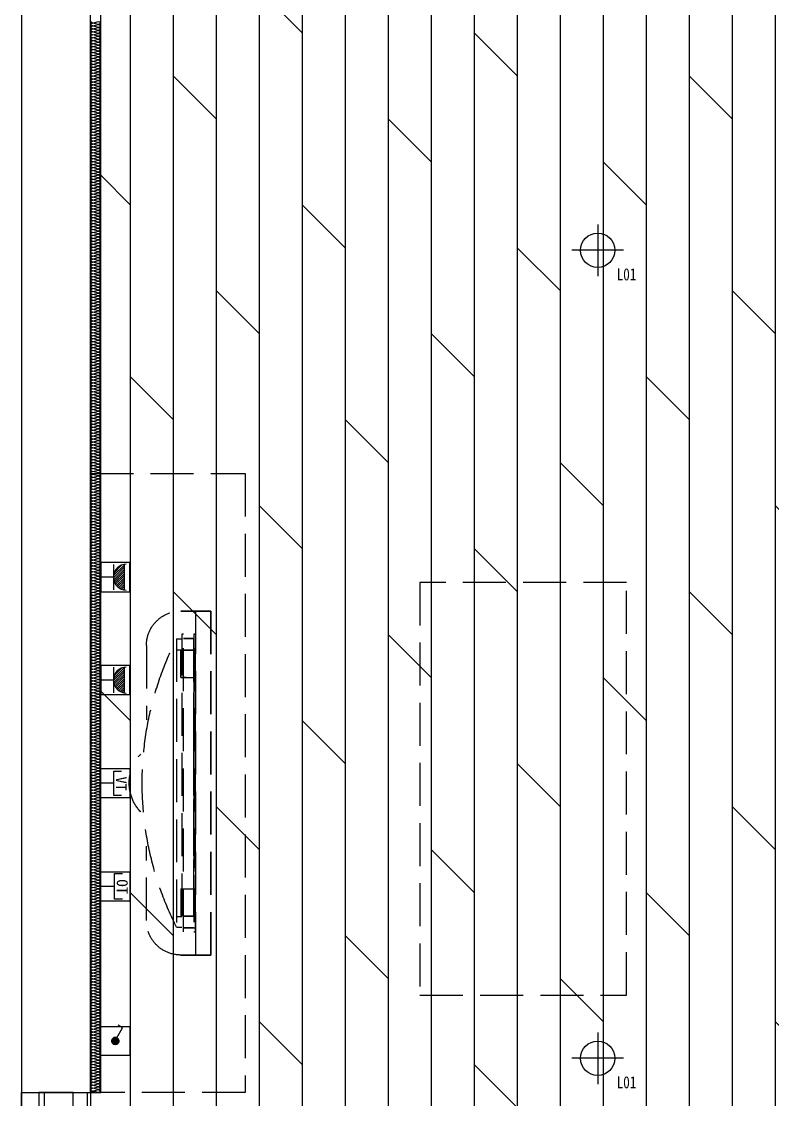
# Model space of a CAD drawing. Header units: millimetres. Extents: x -28014 to 297841, y -81741 to 47579.
# Drawn here: x 93933 to 96116, y -10351 to -7216 of the extents above; entities that cross this region are included whole.
import ezdxf

# ---------------------------------------------------------------- set-up
doc = ezdxf.new("R2010")
doc.units = ezdxf.units.MM
doc.header["$MEASUREMENT"] = 0
doc.linetypes.add('__DASH', pattern=[0.35, 0.25, -0.1])
doc.linetypes.add('DASH', pattern=[0.35, 0.25, -0.1])
for name, color, linetype in [('A-注释-填充', 8, 'Continuous'), ('AR9-墙线', 160, 'Continuous'), ('AR9-梁', 1, 'DASH'), ('EM-开关图标', 14, 'Continuous'), ('EM-弱电图标', 14, 'Continuous'), ('EM-强电图标', 14, 'Continuous'), ('FC-地面造型线', 136, 'Continuous'), ('FC-平面高差线', 144, 'Continuous'), ('FF-活动家具', 51, 'Continuous'), ('FF-门套', 20, 'Continuous'), ('RC-天花灯具', 2, 'Continuous'), ('RC-天花轮廓线', 30, 'Continuous')]:
    doc.layers.add(name, color=color, linetype=linetype)
doc.styles.add('宋体', font='', dxfattribs={"width": 0.8})
doc.styles.get('宋体').set_extended_font_data('SimSun')

# ---------------------------------------------------------------- blocks, each defined once
blk = doc.blocks.new('1800电视柜')
at = {"layer": 'FF-活动家具', "linetype": '__DASH', "ltscale": 500}
for p, q in [((500, -163), (716.6, -163)), ((1300, -163), (1083.4, -163)), ((480.5, -250.7), (1319.5, -250.7)), ((480.5, -250.7), (480.5, -265.7)), ((512.3, -250.7), (512.3, -265.7)), ((1287.7, -250.7), (1287.7, -265.7)), ((1319.5, -250.7), (1319.5, -265.7)), ((592.8, -263), (512.3, -263)), ((1207.2, -263), (1287.7, -263)), ((1400, -306.4), (400, -306.4))]:
    blk.add_line(p, q, dxfattribs=at)
for points in [[(0, 0), (0, -450), (1800, -450), (1800, 0)], [(1332.5, -305.7), (467.5, -305.7), (467.5, -300.7), (1332.5, -300.7)]]:
    blk.add_lwpolyline(points, close=True, dxfattribs=at)
for points in [[(1400, -263), (1400, -350), (400, -350), (400, -263)], [(400, -263), (400, -350), (1400, -350), (1400, -263)]]:
    blk.add_lwpolyline(points, dxfattribs=at)
for centre, radius, start, end in [((900, -234), 121.2, 46.3591, 133.6409), ((900, -1080.6), 929.9, 63.1842, 116.8158), ((500, -263), 100, 90, 180), ((1300, -263), 100, 0, 90)]:
    blk.add_arc(centre, radius, start, end, dxfattribs=at)
for points, invisible_edges in [([(400, -344.2, -63), (400, -279, -73), (400, -306.4, -79.5), (400, -344.2, -63)], 13), ([(400, -279, 2.6), (400, -347, -21.2), (400, -306.4, 9.2), (400, -279, 2.6)], 11), ([(592.8, -263, -70.4), (592.8, -279, 2.6), (592.8, -263), (592.8, -263, -70.4)], 9), ([(592.8, -279, -73), (592.8, -279, 2.6), (592.8, -263, -70.4), (592.8, -279, -73)], 11), ([(592.8, -344.2, -63), (592.8, -279, -73), (592.8, -306.4, -79.5), (592.8, -344.2, -63)], 13), ([(1207.2, -344.2, -63), (1207.2, -263), (1207.2, -306.4, -79.5), (1207.2, -344.2, -63)], 13), ([(400, -306.4, 9.2), (400, -344.2, -7.4), (400, -333, 18.3), (400, -306.4, 9.2)], 11), ([(400, -344.2, -63), (400, -306.4, -79.5), (400, -333, -88.7), (400, -344.2, -63)], 13), ([(552.5, -300.7, 151.3), (467.5, -300.7, 611.3), (552.5, -300.7, 561.3), (552.5, -300.7, 151.3)], 11), ([(552.5, -300.7, 561.3), (750.6, -300.7, 611.3), (780.1, -300.7, 561.3), (552.5, -300.7, 561.3)], 9), ([(1051.3, -300.7, 101.3), (552.5, -300.7, 151.3), (1021.8, -300.7, 151.3), (1051.3, -300.7, 101.3)], 9), ([(750.6, -300.7, 611.3), (1247.5, -300.7, 561.3), (780.1, -300.7, 561.3), (750.6, -300.7, 611.3)], 9), ([(1247.5, -300.7, 151.3), (1051.3, -300.7, 101.3), (1021.8, -300.7, 151.3), (1247.5, -300.7, 151.3)], 9), ([(1247.5, -300.7, 561.3), (1332.5, -300.7, 611.3), (1247.5, -300.7, 151.3), (1247.5, -300.7, 561.3)], 11), ([(400, -333.4, -88), (400, -334.7, -89.7), (400, -333, -88.7), (400, -333.4, -88)], 9), ([(400, -334.7, 19.4), (400, -333.5, 17.5), (400, -333, 18.3), (400, -334.7, 19.4)], 9), ([(400, -333, 18.3), (400, -344.2, -7.4), (400, -339.4, 5.9), (400, -333, 18.3)], 9), ([(400, -344.2, -63), (400, -333, -88.7), (400, -339.4, -76.3), (400, -344.2, -63)], 9), ([(400, -333.9, -87.2), (400, -335.6, -88.2), (400, -333.4, -88), (400, -333.9, -87.2)], 11), ([(400, -335.6, 17.8), (400, -333.9, 16.8), (400, -333.5, 17.5), (400, -335.6, 17.8)], 13), ([(400, -336.1, 17), (400, -333.9, 16.8), (400, -335.6, 17.8), (400, -336.1, 17)], 11), ([(400, -336.1, 17), (400, -334.4, 16), (400, -333.9, 16.8), (400, -336.1, 17)], 13), ([(400, -334.3, -86.5), (400, -335.6, -88.2), (400, -333.9, -87.2), (400, -334.3, -86.5)], 11), ([(400, -334.3, -86.5), (400, -336.1, -87.4), (400, -335.6, -88.2), (400, -334.3, -86.5)], 13), ([(400, -334.7, -85.7), (400, -336.1, -87.4), (400, -334.3, -86.5), (400, -334.7, -85.7)], 11), ([(400, -336.1, 17), (400, -334.8, 15.2), (400, -334.4, 16), (400, -336.1, 17)], 13), ([(400, -335.6, 17.8), (400, -334.7, 19.4), (400, -335.2, 18.6), (400, -335.6, 17.8)], 9), ([(400, -334.7, -89.7), (400, -335.6, -88.2), (400, -335.2, -89), (400, -334.7, -89.7)], 9), ([(400, -335.1, -85), (400, -337, -85.8), (400, -334.7, -85.7), (400, -335.1, -85)], 11), ([(400, -337, 15.5), (400, -335.3, 14.4), (400, -334.8, 15.2), (400, -337, 15.5)], 13), ([(400, -335.6, -84.2), (400, -337, -85.8), (400, -335.1, -85), (400, -335.6, -84.2)], 11), ([(400, -337.4, 14.7), (400, -335.3, 14.4), (400, -337, 15.5), (400, -337.4, 14.7)], 11), ([(400, -337.4, 14.7), (400, -335.7, 13.6), (400, -335.3, 14.4), (400, -337.4, 14.7)], 13), ([(400, -336, -83.5), (400, -337.8, -84.3), (400, -335.6, -84.2), (400, -336, -83.5)], 11), ([(400, -337.4, 14.7), (400, -336.1, 12.8), (400, -335.7, 13.6), (400, -337.4, 14.7)], 13), ([(400, -336.4, -82.7), (400, -337.8, -84.3), (400, -336, -83.5), (400, -336.4, -82.7)], 11), ([(400, -336.1, -87.4), (400, -337, -85.8), (400, -336.5, -86.6), (400, -336.1, -87.4)], 9), ([(400, -337, 15.5), (400, -336.1, 17), (400, -336.5, 16.3), (400, -337, 15.5)], 9), ([(400, -338.2, 13.1), (400, -336.5, 12), (400, -336.1, 12.8), (400, -338.2, 13.1)], 13), ([(400, -336.4, -82.7), (400, -338.2, -83.5), (400, -337.8, -84.3), (400, -336.4, -82.7)], 13), ([(400, -336.7, -82), (400, -338.2, -83.5), (400, -336.4, -82.7), (400, -336.7, -82)], 11), ([(400, -338.2, 13.1), (400, -337, 11.2), (400, -336.5, 12), (400, -338.2, 13.1)], 13), ([(400, -337.1, -81.2), (400, -339, -81.9), (400, -336.7, -82), (400, -337.1, -81.2)], 11), ([(400, -337, -85.8), (400, -337.8, -84.3), (400, -337.4, -85.1), (400, -337, -85.8)], 9), ([(400, -339, 11.5), (400, -337.4, 10.4), (400, -337, 11.2), (400, -339, 11.5)], 13), ([(400, -337.5, -80.4), (400, -339, -81.9), (400, -337.1, -81.2), (400, -337.5, -80.4)], 11), ([(400, -338.2, 13.1), (400, -337.4, 14.7), (400, -337.8, 13.9), (400, -338.2, 13.1)], 9), ([(400, -339, 11.5), (400, -337.8, 9.6), (400, -337.4, 10.4), (400, -339, 11.5)], 13), ([(400, -337.9, -79.7), (400, -339.8, -80.3), (400, -337.5, -80.4), (400, -337.9, -79.7)], 11), ([(400, -339.8, 9.9), (400, -338.1, 8.8), (400, -337.8, 9.6), (400, -339.8, 9.9)], 13), ([(400, -338.2, -78.9), (400, -339.8, -80.3), (400, -337.9, -79.7), (400, -338.2, -78.9)], 11), ([(400, -339.8, 9.9), (400, -338.5, 7.9), (400, -338.1, 8.8), (400, -339.8, 9.9)], 13), ([(400, -339, 11.5), (400, -338.2, 13.1), (400, -338.6, 12.3), (400, -339, 11.5)], 9), ([(400, -338.2, -83.5), (400, -339, -81.9), (400, -338.6, -82.7), (400, -338.2, -83.5)], 9), ([(400, -338.6, -78.1), (400, -340.6, -78.6), (400, -338.2, -78.9), (400, -338.6, -78.1)], 11), ([(400, -340.6, 8.3), (400, -338.9, 7.1), (400, -338.5, 7.9), (400, -340.6, 8.3)], 13), ([(400, -339, -77.4), (400, -340.6, -78.6), (400, -338.6, -78.1), (400, -339, -77.4)], 11), ([(400, -340.9, 7.5), (400, -338.9, 7.1), (400, -340.6, 8.3), (400, -340.9, 7.5)], 11), ([(400, -340.9, 7.5), (400, -339.3, 6.3), (400, -338.9, 7.1), (400, -340.9, 7.5)], 13), ([(400, -339, -81.9), (400, -339.8, -80.3), (400, -339.4, -81.1), (400, -339, -81.9)], 9), ([(400, -339.8, 9.9), (400, -339, 11.5), (400, -339.4, 10.7), (400, -339.8, 9.9)], 9), ([(400, -339, -77.4), (400, -340.9, -77.8), (400, -340.6, -78.6), (400, -339, -77.4)], 13), ([(400, -339.3, -76.6), (400, -340.9, -77.8), (400, -339, -77.4), (400, -339.3, -76.6)], 11), ([(400, -340.9, 7.5), (400, -339.6, 5.5), (400, -339.3, 6.3), (400, -340.9, 7.5)], 13), ([(400, -339.6, -75.8), (400, -341.7, -76.2), (400, -339.3, -76.6), (400, -339.6, -75.8)], 11), ([(400, -341.7, 5.8), (400, -340, 4.6), (400, -339.6, 5.5), (400, -341.7, 5.8)], 13), ([(400, -340, -75), (400, -341.7, -76.2), (400, -339.6, -75.8), (400, -340, -75)], 11), ([(400, -340.6, 8.3), (400, -339.8, 9.9), (400, -340.2, 9.1), (400, -340.6, 8.3)], 9), ([(400, -339.8, -80.3), (400, -340.6, -78.6), (400, -340.2, -79.5), (400, -339.8, -80.3)], 9), ([(400, -342, 5), (400, -340, 4.6), (400, -341.7, 5.8), (400, -342, 5)], 11), ([(400, -342, 5), (400, -340.3, 3.8), (400, -340, 4.6), (400, -342, 5)], 13), ([(400, -340.3, -74.2), (400, -341.7, -76.2), (400, -340, -75), (400, -340.3, -74.2)], 11), ([(400, -340.6, -73.4), (400, -342.3, -74.5), (400, -340.3, -74.2), (400, -340.6, -73.4)], 11), ([(400, -342.7, 3.3), (400, -340.7, 3), (400, -340.3, 3.8), (400, -342.7, 3.3)], 13), ([(400, -340.9, -72.6), (400, -342.3, -74.5), (400, -340.6, -73.4), (400, -340.9, -72.6)], 11), ([(400, -342.7, 3.3), (400, -341, 2.1), (400, -340.7, 3), (400, -342.7, 3.3)], 13), ([(400, -341.7, 5.8), (400, -340.9, 7.5), (400, -341.3, 6.6), (400, -341.7, 5.8)], 9), ([(400, -340.9, -77.8), (400, -341.7, -76.2), (400, -341.3, -77), (400, -340.9, -77.8)], 9), ([(400, -341.2, -71.8), (400, -343, -72.9), (400, -340.9, -72.6), (400, -341.2, -71.8)], 11), ([(400, -343.3, 1.7), (400, -341.3, 1.3), (400, -341, 2.1), (400, -343.3, 1.7)], 13), ([(400, -341.6, -71), (400, -343, -72.9), (400, -341.2, -71.8), (400, -341.6, -71)], 11), ([(400, -343.3, 1.7), (400, -341.6, 0.4), (400, -341.3, 1.3), (400, -343.3, 1.7)], 13), ([(400, -341.8, -70.2), (400, -343.6, -71.2), (400, -341.6, -71), (400, -341.8, -70.2)], 11), ([(400, -343.9, 0), (400, -342, -0.4), (400, -341.6, 0.4), (400, -343.9, 0)], 13), ([(400, -341.7, -76.2), (400, -342.3, -74.5), (400, -342, -75.4), (400, -341.7, -76.2)], 9), ([(400, -341.8, -70.2), (400, -343.9, -70.3), (400, -343.6, -71.2), (400, -341.8, -70.2)], 13), ([(400, -342.1, -69.4), (400, -343.9, -70.3), (400, -341.8, -70.2), (400, -342.1, -69.4)], 11), ([(400, -342.7, 3.3), (400, -342, 5), (400, -342.3, 4.2), (400, -342.7, 3.3)], 9), ([(400, -343.9, 0), (400, -342.3, -1.3), (400, -342, -0.4), (400, -343.9, 0)], 13), ([(400, -342.4, -68.6), (400, -343.9, -70.3), (400, -342.1, -69.4), (400, -342.4, -68.6)], 11), ([(400, -342.3, -74.5), (400, -343, -72.9), (400, -342.7, -73.7), (400, -342.3, -74.5)], 9), ([(400, -344.5, -1.7), (400, -342.5, -2.1), (400, -342.3, -1.3), (400, -344.5, -1.7)], 13), ([(400, -342.7, -67.8), (400, -344.5, -68.6), (400, -342.4, -68.6), (400, -342.7, -67.8)], 11), ([(400, -344.5, -1.7), (400, -342.8, -3), (400, -342.5, -2.1), (400, -344.5, -1.7)], 13), ([(400, -343.3, 1.7), (400, -342.7, 3.3), (400, -343, 2.5), (400, -343.3, 1.7)], 9), ([(400, -342.7, -67.8), (400, -344.8, -67.8), (400, -344.5, -68.6), (400, -342.7, -67.8)], 13), ([(400, -343, -67), (400, -344.8, -67.8), (400, -342.7, -67.8), (400, -343, -67)], 11), ([(400, -344.8, -2.6), (400, -342.8, -3), (400, -344.5, -1.7), (400, -344.8, -2.6)], 11), ([(400, -344.8, -2.6), (400, -343.1, -3.8), (400, -342.8, -3), (400, -344.8, -2.6)], 13), ([(400, -343, -72.9), (400, -343.6, -71.2), (400, -343.3, -72), (400, -343, -72.9)], 9), ([(400, -343.2, -66.2), (400, -344.8, -67.8), (400, -343, -67), (400, -343.2, -66.2)], 11), ([(400, -345.3, -4.3), (400, -343.4, -4.7), (400, -343.1, -3.8), (400, -345.3, -4.3)], 13), ([(400, -343.5, -65.4), (400, -345.3, -66.1), (400, -343.2, -66.2), (400, -343.5, -65.4)], 11), ([(400, -343.9, 0), (400, -343.3, 1.7), (400, -343.6, 0.8), (400, -343.9, 0)], 9), ([(400, -345.3, -4.3), (400, -343.6, -5.6), (400, -343.4, -4.7), (400, -345.3, -4.3)], 13), ([(400, -343.7, -64.6), (400, -345.3, -66.1), (400, -343.5, -65.4), (400, -343.7, -64.6)], 11), ([(400, -345.6, -5.1), (400, -343.9, -6.4), (400, -343.6, -5.6), (400, -345.6, -5.1)], 13), ([(400, -344, -63.7), (400, -345.9, -64.4), (400, -343.7, -64.6), (400, -344, -63.7)], 11), ([(400, -344.5, -1.7), (400, -343.9, 0), (400, -344.2, -0.9), (400, -344.5, -1.7)], 9), ([(400, -343.9, -70.3), (400, -344.5, -68.6), (400, -344.2, -69.5), (400, -343.9, -70.3)], 9), ([(400, -346.1, -6.9), (400, -344.2, -7.3), (400, -343.9, -6.4), (400, -346.1, -6.9)], 13), ([(400, -344.2, -62.9), (400, -345.9, -64.4), (400, -344, -63.7), (400, -344.2, -62.9)], 11), ([(400, -344.4, -62.1), (400, -346.3, -62.6), (400, -344.2, -62.9), (400, -344.4, -62.1)], 11), ([(400, -346.1, -6.9), (400, -344.4, -8.2), (400, -344.2, -7.3), (400, -346.1, -6.9)], 13), ([(400, -344.6, -61.3), (400, -346.3, -62.6), (400, -344.4, -62.1), (400, -344.6, -61.3)], 11), ([(400, -346.6, -8.6), (400, -344.6, -9.1), (400, -344.4, -8.2), (400, -346.6, -8.6)], 13), ([(400, -344.8, -60.4), (400, -346.8, -60.9), (400, -344.6, -61.3), (400, -344.8, -60.4)], 11), ([(400, -346.6, -8.6), (400, -344.9, -9.9), (400, -344.6, -9.1), (400, -346.6, -8.6)], 13), ([(400, -345.1, -59.6), (400, -346.8, -60.9), (400, -344.8, -60.4), (400, -345.1, -59.6)], 11), ([(400, -346.8, -9.5), (400, -345.1, -10.8), (400, -344.9, -9.9), (400, -346.8, -9.5)], 13)]:
    blk.add_3dface(points, dxfattribs=dict(at, invisible_edges=invisible_edges))
for points in [[(467.5, -270.7, 57.3), (467.5, -265.7, 57.3), (1332.5, -265.7, 57.3), (1332.5, -270.7, 57.3)], [(479.5, -300.7, 117.3), (479.5, -270.7, 117.3), (479.5, -270.7, 595.3), (479.5, -300.7, 595.3)], [(513.3, -300.7, 117.3), (513.3, -270.7, 117.3), (513.3, -270.7, 595.3), (513.3, -300.7, 595.3)], [(1286.7, -300.7, 117.3), (1286.7, -270.7, 117.3), (1286.7, -270.7, 595.3), (1286.7, -300.7, 595.3)], [(1320.5, -300.7, 117.3), (1320.5, -270.7, 117.3), (1320.5, -270.7, 595.3), (1320.5, -300.7, 595.3)], [(479.5, -300.7, 117.3), (1320.5, -300.7, 117.3), (1320.5, -300.7, 595.3), (479.5, -300.7, 595.3)]]:
    blk.add_3dface(points, dxfattribs=at)
blk = doc.blocks.new('1200长茶几')
at = {"layer": 'FF-活动家具', "linetype": '__DASH', "ltscale": 500}
blk.add_lwpolyline([(0, -600), (1200, -600), (1200, 0), (0, 0)], close=True, dxfattribs=at)
blk = doc.blocks.new('$LinePat$岩棉板')
at = {"color": 0}
for p, q in [((0, -17), (12, -67)), ((12, -67), (24, -17))]:
    blk.add_line(p, q, dxfattribs=at)
for centre, start, end in [((12, -17), 0, 180), ((0, -67), 270, 0), ((24, -67), 180, 270)]:
    blk.add_arc(centre, 12, start, end, dxfattribs=at)
at = {"layer": 'Defpoints'}
blk.add_point((0, 0.1), dxfattribs=at)
at = {"layer": 'Defpoints', "color": 0}
blk.add_point((24, -84), dxfattribs=at)
blk = doc.blocks.new('筒灯')
for p, q in [((765296.6, -18420.1), (765296.6, -18270.3)), ((765221.7, -18345.2), (765371.5, -18345.2))]:
    blk.add_line(p, q)
blk.add_circle((765296.6, -18345.2), 49.9)
blk = doc.blocks.new('*U446')
blk.add_blockref('筒灯', (9582.4, 554.7))
at = {"insert": (774824, -17738.1), "char_height": 35, "attachment_point": 1, "rotation": 180, "style": '宋体'}
blk.add_mtext_dynamic_manual_height_columns('L01', width=116.714, gutter_width=1, heights=[0], dxfattribs=at)
blk = doc.blocks.new('单开--平面')
at = {"linetype": 'Continuous'}
h = blk.add_hatch(color=0, dxfattribs=at)
edge = h.paths.add_edge_path()
edge.add_ellipse((132721, 52831), major_axis=(-33.7, 9.6), ratio=1, start_angle=0, end_angle=360, ccw=False)
at = {"color": 0, "linetype": 'Continuous'}
for p, q in [((132651, 52958), (132695, 52983)), ((132705, 52862), (132651, 52958))]:
    blk.add_line(p, q, dxfattribs=at)
at = {"color": 0, "linetype": 'Continuous', "extrusion": (0, 0, -1)}
blk.add_ellipse((132721, 52831), major_axis=(-33.7, 9.6), ratio=1, start_param=1.568207, end_param=7.851392, dxfattribs=at)
blk = doc.blocks.new('*U65')
at = {"elevation": 0}
blk.add_lwpolyline([(133190.8, 53112), (133275.8, 53112), (133275.8, 53197), (133190.8, 53197)], close=True, dxfattribs=at)
blk.add_circle((133233.3, 53154.5), 10.5)
at = {"xscale": 0.3, "yscale": 0.3, "zscale": 0.3}
blk.add_blockref('单开--平面', (93416.9, 37305.1), dxfattribs=at)
blk = doc.blocks.new('五孔插座')
at = {"linetype": 'ByBlock'}
for p, q in [((702044.2, -7681.4), (702193.9, -7681.4)), ((702047.5, -7693.4), (702092.7, -7738.6)), ((702048.1, -7681.4), (702109.4, -7742.7)), ((702060.7, -7681.4), (702122.6, -7743.2)), ((702073.4, -7681.4), (702133.8, -7741.8)), ((702086, -7681.4), (702143.8, -7739.1)), ((702098.6, -7681.4), (702152.7, -7735.4)), ((702111.2, -7681.4), (702160.7, -7730.9)), ((702123.9, -7681.4), (702168, -7725.5)), ((702136.5, -7681.4), (702174.5, -7719.3)), ((702149.1, -7681.4), (702180.2, -7712.5)), ((702161.8, -7681.4), (702185.2, -7704.8)), ((702174.4, -7681.4), (702189.4, -7696.4)), ((702187, -7681.4), (702192.6, -7687)), ((702044.2, -7743.3), (702193.9, -7743.3)), ((702119, -7743.3), (702119, -7818.3))]:
    blk.add_line(p, q, dxfattribs=at)
blk.add_arc((702119, -7667.1), 76.2, 180.89166, 359.10834, dxfattribs=at)
blk = doc.blocks.new('*U78')
blk.add_lwpolyline([(701741.3, -9390.9), (701826.3, -9390.9), (701826.3, -9305.9), (701741.3, -9305.9)], close=True)
at = {"xscale": 0.496079054735609, "yscale": 0.496079054735609, "zscale": 0.496079054735609}
blk.add_blockref('五孔插座', (353477.3, -5512.4), dxfattribs=at)
blk = doc.blocks.new('*U79')
blk.add_line((707547.7, -8264.1, 0), (707547.7, -8302.1))
blk.add_lwpolyline([(707505.2, -8302.1), (707590.2, -8302.1), (707590.2, -8217.1), (707505.2, -8217.1)], close=True)
blk.add_lwpolyline([(707512.3, -8241.3), (707512.3, -8264.1), (707583.2, -8264.1), (707583.2, -8241.3)])
at = {"linetype": 'ByBlock', "style": '宋体'}
blk.add_text('TV', height=30.41, dxfattribs=at).set_placement((707525.6, -8257.3))
blk = doc.blocks.new('*U80')
for p, q in [((707510.7, -8238.6), (707510.7, -8262.4)), ((707584.8, -8262.4), (707584.8, -8238.6)), ((707510.7, -8262.4), (707584.8, -8262.4)), ((707547.7, -8262.4, 0), (707547.7, -8302.1))]:
    blk.add_line(p, q)
blk.add_lwpolyline([(707505.2, -8302.1), (707590.2, -8302.1), (707590.2, -8217.1), (707505.2, -8217.1)], close=True)
at = {"linetype": 'ByBlock', "style": '宋体'}
blk.add_text('TO', height=31.77, dxfattribs=at).set_placement((707525, -8255.3))
blk = doc.blocks.new('rara')
at = {"layer": 'AR9-梁', "ltscale": 500}
for p, q in [((10300, -4800), (10300, -7600)), ((10500, -4800), (10500, -7600))]:
    blk.add_line(p, q, dxfattribs=at)

msp = doc.modelspace()

# ---------------------------------------------------------------- hatches: boundary and pattern name
at = {"layer": 'FC-地面造型线'}
h = msp.add_hatch(dxfattribs=at)
h.set_pattern_fill('DOLMIT', color=250, scale=500, angle=90)
h.paths.add_polyline_path([(93933.221, -11430.639), (93983.221, -11430.639), (93983.221, -11380.639), (94043.221, -11380.639), (94043.221, -11390.639), (94083.221, -11390.639), (94083.221, -11430.639), (94163.221, -11430.639), (94163.274, -11630.639), (95683.221, -11630.639), (95683.221, -11930.639), (96583.221, -11930.639), (96583.221, -11630.639), (97083.221, -11630.639), (97083.221, -8630.639), (97333.221, -8630.639), (97333.221, -8830.639), (97283.221, -8830.639), (97283.221, -12230.639), (100083.222, -12230.639), (100083.222, -8830.639), (98233.221, -8830.639), (98233.221, -8630.639), (98283.221, -8630.639), (98283.221, -8530.639), (98393.221, -8530.639), (98393.221, -7755.639), (98283.221, -7757.639), (98283.221, -7130.639), (97283.221, -7130.639), (97283.221, -7730.639), (97183.221, -7730.639), (97183.221, -7130.639), (96783.221, -7130.639), (96783.221, -7030.639), (98533.22, -7004.835), (98533.221, -4230.639), (95833.221, -4230.639), (95833.221, -7030.639), (95883.221, -7030.639), (95883.221, -7130.639), (94996.221, -7130.639), (94996.221, -7070.639), (95008.221, -7070.639), (95008.221, -7020.639), (94258.221, -7020.639), (94258.221, -7070.639), (94270.221, -7070.639), (94270.221, -7130.639), (94163.221, -7130.639), (94163.221, -10330.639), (93933.221, -10330.639)])

# ---------------------------------------------------------------- linework, layer by layer
at = {"layer": 'AR9-墙线'}
for p, q in [((93933.221, -7030.639), (93933.221, -10330.639)), ((94133.221, -10330.639), (94133.221, -7130.639)), ((93933.221, -10330.639), (94133.221, -10330.639))]:
    msp.add_line(p, q, dxfattribs=at)
msp.add_lwpolyline([(94133.221, -10330.639), (94163.221, -10330.639), (94163.221, -7130.639)], dxfattribs=at)
at = {"layer": 'FC-平面高差线', "color": 144}
msp.add_line((93933.221, -10330.639), (93933.221, -11430.639), dxfattribs=at)
at = {"layer": 'FF-门套'}
msp.add_lwpolyline([(94083.221, -10370.639), (94083.221, -10330.639), (93983.221, -10330.639), (93983.221, -10380.639), (94043.221, -10380.639), (94043.221, -10370.639)], close=True, dxfattribs=at)
at = {"layer": 'RC-天花轮廓线'}
for p, q in [((93933.221, -11430.639), (93933.221, -10330.639)), ((94133.221, -10330.639), (94133.221, -11430.639))]:
    msp.add_line(p, q, dxfattribs=at)

# ---------------------------------------------------------------- block references
at = {"layer": 'A-注释-填充', "xscale": -0.3574619920922241, "yscale": 0.3565137037395431, "zscale": 0.3565137037395431, "rotation": 269.9999999999114}
for p in [(94163.221, -7225.009), (94163.221, -7233.588), (94163.221, -7242.167), (94163.221, -7250.746), (94163.221, -7259.325), (94163.221, -7267.905), (94163.221, -7276.484), (94163.221, -7285.063), (94163.221, -7293.642), (94163.221, -7302.221), (94163.221, -7310.8), (94163.221, -7319.379), (94163.221, -7327.958), (94163.221, -7336.537), (94163.221, -7345.116), (94163.221, -7353.695), (94163.221, -7362.275), (94163.221, -7370.854), (94163.221, -7379.433), (94163.221, -7388.012), (94163.221, -7396.591), (94163.221, -7405.17), (94163.221, -7413.749), (94163.221, -7422.328), (94163.221, -7430.907), (94163.221, -7439.486), (94163.221, -7448.065), (94163.221, -7456.644), (94163.221, -7465.224), (94163.221, -7473.803), (94163.221, -7482.382), (94163.221, -7490.961), (94163.221, -7499.54), (94163.221, -7508.119), (94163.221, -7516.698), (94163.221, -7525.277), (94163.221, -7533.856), (94163.221, -7542.435), (94163.221, -7551.014), (94163.221, -7559.594), (94163.221, -7568.173), (94163.221, -7576.752), (94163.221, -7585.331), (94163.221, -7593.91), (94163.221, -7602.489), (94163.221, -7611.068), (94163.221, -7619.647), (94163.221, -7628.226), (94163.221, -7636.805), (94163.221, -7645.384), (94163.221, -7653.963), (94163.221, -7662.543), (94163.221, -7671.122), (94163.221, -7679.701), (94163.221, -7688.28), (94163.221, -7696.859), (94163.221, -7705.438), (94163.221, -7714.017), (94163.221, -7722.596), (94163.221, -7731.175), (94163.221, -7739.754), (94163.221, -7748.333), (94163.221, -7756.913), (94163.221, -7765.492), (94163.221, -7774.071), (94163.221, -7782.65), (94163.221, -7791.229), (94163.221, -7799.808), (94163.221, -7808.387), (94163.221, -7816.966), (94163.221, -7825.545), (94163.221, -7834.124), (94163.221, -7842.703), (94163.221, -7851.283), (94163.221, -7859.862), (94163.221, -7868.441), (94163.221, -7877.02), (94163.221, -7885.599), (94163.221, -7894.178), (94163.221, -7902.757), (94163.221, -7911.336), (94163.221, -7919.915), (94163.221, -7928.494), (94163.221, -7937.073), (94163.221, -7945.652), (94163.221, -7954.232), (94163.221, -7962.811), (94163.221, -7971.39), (94163.221, -7979.969), (94163.221, -7988.548), (94163.221, -7997.127), (94163.221, -8005.706), (94163.221, -8014.285), (94163.221, -8022.864), (94163.221, -8031.443), (94163.221, -8040.022), (94163.221, -8048.602), (94163.221, -8057.181), (94163.221, -8065.76), (94163.221, -8074.339), (94163.221, -8082.918), (94163.221, -8091.497), (94163.221, -8100.076), (94163.221, -8108.655), (94163.221, -8117.234), (94163.221, -8125.813), (94163.221, -8134.392), (94163.221, -8142.971), (94163.221, -8151.551), (94163.221, -8160.13), (94163.221, -8168.709), (94163.221, -8177.288), (94163.221, -8185.867), (94163.221, -8194.446), (94163.221, -8203.025), (94163.221, -8211.604), (94163.221, -8220.183), (94163.221, -8228.762), (94163.221, -8237.341), (94163.221, -8245.921), (94163.221, -8254.5), (94163.221, -8263.079), (94163.221, -8271.658), (94163.221, -8280.237), (94163.221, -8288.816), (94163.221, -8297.395), (94163.221, -8305.974), (94163.221, -8314.553), (94163.221, -8323.132), (94163.221, -8331.711), (94163.221, -8340.291), (94163.221, -8348.87), (94163.221, -8357.449), (94163.221, -8366.028), (94163.221, -8374.607), (94163.221, -8383.186), (94163.221, -8391.765), (94163.221, -8400.344), (94163.221, -8408.923), (94163.221, -8417.502), (94163.221, -8426.081), (94163.221, -8434.66), (94163.221, -8443.24), (94163.221, -8451.819), (94163.221, -8460.398), (94163.221, -8468.977), (94163.221, -8477.556), (94163.221, -8486.135), (94163.221, -8494.714), (94163.221, -8503.293), (94163.221, -8511.872), (94163.221, -8520.451), (94163.221, -8529.03), (94163.221, -8537.61), (94163.221, -8546.189), (94163.221, -8554.768), (94163.221, -8563.347), (94163.221, -8571.926), (94163.221, -8580.505), (94163.221, -8589.084), (94163.221, -8597.663), (94163.221, -8606.242), (94163.221, -8614.821), (94163.221, -8623.4), (94163.221, -8631.98), (94163.221, -8640.559), (94163.221, -8649.138), (94163.221, -8657.717), (94163.221, -8666.296), (94163.221, -8674.875), (94163.221, -8683.454), (94163.221, -8692.033), (94163.221, -8700.612), (94163.221, -8709.191), (94163.221, -8717.77), (94163.221, -8726.349), (94163.221, -8734.929), (94163.221, -8743.508), (94163.221, -8752.087), (94163.221, -8760.666), (94163.221, -8769.245), (94163.221, -8777.824), (94163.221, -8786.403), (94163.221, -8794.982), (94163.221, -8803.561), (94163.221, -8812.14), (94163.221, -8820.719), (94163.221, -8829.299), (94163.221, -8837.878), (94163.221, -8846.457), (94163.221, -8855.036), (94163.221, -8863.615), (94163.221, -8872.194), (94163.221, -8880.773), (94163.221, -8889.352), (94163.221, -8897.931), (94163.221, -8906.51), (94163.221, -8915.089), (94163.221, -8923.668), (94163.221, -8932.248), (94163.221, -8940.827), (94163.221, -8949.406), (94163.221, -8957.985), (94163.221, -8966.564), (94163.221, -8975.143), (94163.221, -8983.722), (94163.221, -8992.301), (94163.221, -9000.88), (94163.221, -9009.459), (94163.221, -9018.038), (94163.221, -9026.618), (94163.221, -9035.197), (94163.221, -9043.776), (94163.221, -9052.355), (94163.221, -9060.934), (94163.221, -9069.513), (94163.221, -9078.092), (94163.221, -9086.671), (94163.221, -9095.25), (94163.221, -9103.829), (94163.221, -9112.408), (94163.221, -9120.988), (94163.221, -9129.567), (94163.221, -9138.146), (94163.221, -9146.725), (94163.221, -9155.304), (94163.221, -9163.883), (94163.221, -9172.462), (94163.221, -9181.041), (94163.221, -9189.62), (94163.221, -9198.199), (94163.221, -9206.778), (94163.221, -9215.357), (94163.221, -9223.937), (94163.221, -9232.516), (94163.221, -9241.095), (94163.221, -9249.674), (94163.221, -9258.253), (94163.221, -9266.832), (94163.221, -9275.411), (94163.221, -9283.99), (94163.221, -9292.569), (94163.221, -9301.148), (94163.221, -9309.727), (94163.221, -9318.307), (94163.221, -9326.886), (94163.221, -9335.465), (94163.221, -9344.044), (94163.221, -9352.623), (94163.221, -9361.202), (94163.221, -9369.781), (94163.221, -9378.36), (94163.221, -9386.939), (94163.221, -9395.518), (94163.221, -9404.097), (94163.221, -9412.676), (94163.221, -9421.256), (94163.221, -9429.835), (94163.221, -9438.414), (94163.221, -9446.993), (94163.221, -9455.572), (94163.221, -9464.151), (94163.221, -9472.73), (94163.221, -9481.309), (94163.221, -9489.888), (94163.221, -9498.467), (94163.221, -9507.046), (94163.221, -9515.626), (94163.221, -9524.205), (94163.221, -9532.784), (94163.221, -9541.363), (94163.221, -9549.942), (94163.221, -9558.521), (94163.221, -9567.1), (94163.221, -9575.679), (94163.221, -9584.258), (94163.221, -9592.837), (94163.221, -9601.416), (94163.221, -9609.996), (94163.221, -9618.575), (94163.221, -9627.154), (94163.221, -9635.733), (94163.221, -9644.312), (94163.221, -9652.891), (94163.221, -9661.47), (94163.221, -9670.049), (94163.221, -9678.628), (94163.221, -9687.207), (94163.221, -9695.786), (94163.221, -9704.365), (94163.221, -9712.945), (94163.221, -9721.524), (94163.221, -9730.103), (94163.221, -9738.682), (94163.221, -9747.261), (94163.221, -9755.84), (94163.221, -9764.419), (94163.221, -9772.998), (94163.221, -9781.577), (94163.221, -9790.156), (94163.221, -9798.735), (94163.221, -9807.315), (94163.221, -9815.894), (94163.221, -9824.473), (94163.221, -9833.052), (94163.221, -9841.631), (94163.221, -9850.21), (94163.221, -9858.789), (94163.221, -9867.368), (94163.221, -9875.947), (94163.221, -9884.526), (94163.221, -9893.105), (94163.221, -9901.685), (94163.221, -9910.264), (94163.221, -9918.843), (94163.221, -9927.422), (94163.221, -9936.001), (94163.221, -9944.58), (94163.221, -9953.159), (94163.221, -9961.738), (94163.221, -9970.317), (94163.221, -9978.896), (94163.221, -9987.475), (94163.221, -9996.054), (94163.221, -10004.634), (94163.221, -10013.213), (94163.221, -10021.792), (94163.221, -10030.371), (94163.221, -10038.95), (94163.221, -10047.529), (94163.221, -10056.108), (94163.221, -10064.687), (94163.221, -10073.266), (94163.221, -10081.845), (94163.221, -10090.424), (94163.221, -10099.004), (94163.221, -10107.583), (94163.221, -10116.162), (94163.221, -10124.741), (94163.221, -10133.32), (94163.221, -10141.899), (94163.221, -10150.478), (94163.221, -10159.057), (94163.221, -10167.636), (94163.221, -10176.215), (94163.221, -10184.794), (94163.221, -10193.373), (94163.221, -10201.953), (94163.221, -10210.532), (94163.221, -10219.111), (94163.221, -10227.69), (94163.221, -10236.269), (94163.221, -10244.848), (94163.221, -10253.427), (94163.221, -10262.006), (94163.221, -10270.585), (94163.221, -10279.164), (94163.221, -10287.743), (94163.221, -10296.323), (94163.221, -10304.902), (94163.221, -10313.481), (94163.221, -10322.06), (94163.221, -10330.639)]:
    msp.add_blockref('$LinePat$岩棉板', p, dxfattribs=at)
at = {"layer": 'AR9-梁', "color": 144}
msp.add_blockref('rara', (83633.222, -4030.639), dxfattribs=at)
at = {"layer": 'EM-开关图标', "xscale": -1}
msp.add_blockref('*U65', (227439.029, -63335.099), dxfattribs=at)
at = {"layer": 'EM-弱电图标', "color": 8, "xscale": -1, "rotation": 269.9999846262177}
for name, p in [('*U79', (102465.175, -716978.833)), ('*U80', (102465.175, -717278.833))]:
    msp.add_blockref(name, p, dxfattribs=at)
at = {"layer": 'EM-强电图标', "color": 8, "rotation": 270}
for p in [(103554.105, 692951.767, 0), (103554.133, 692652.705, 0)]:
    msp.add_blockref('*U78', p, dxfattribs=at)
at = {"layer": 'FF-活动家具', "extrusion": (0, 0, -1), "zscale": -1, "rotation": 270}
msp.add_blockref('1800电视柜', (-94133.221, -8530.639), dxfattribs=at)
at = {"layer": 'FF-活动家具', "extrusion": (0, 0, -1), "xscale": -1, "zscale": -1, "rotation": 270}
msp.add_blockref('1200长茶几', (-95091.511, -10047.115), dxfattribs=at)
at = {"layer": 'RC-天花灯具', "xscale": 1.001333333332396, "yscale": 1.001333333332396, "zscale": 1.001333333332396, "rotation": 180}
for p in [(871520.42, -25695.602), (871520.394, -28044.932)]:
    msp.add_blockref('*U446', p, dxfattribs=at)

doc.saveas('drawing.dxf')
